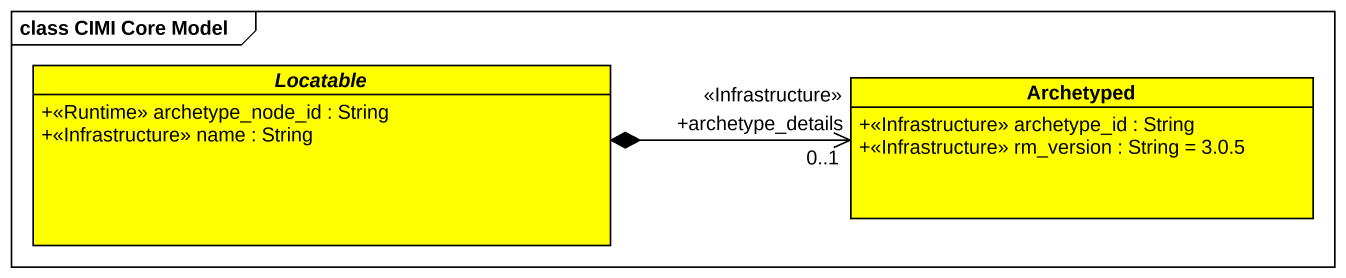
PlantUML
@startuml
mainframe class CIMI Core Model
hide circle
hide empty members
skinparam classAttributeIconSize 0
abstract class Locatable #FFFF00 {
  +<<Runtime>> archetype_node_id : String
  +<<Infrastructure>> name : String
}
class Archetyped #FFFF00 {
  +<<Infrastructure>> archetype_id : String
  +<<Infrastructure>> rm_version : String = 3.0.5
}
Locatable *-right-> "+archetype_details\n0..1\n<<Infrastructure>>" Archetyped
@enduml
